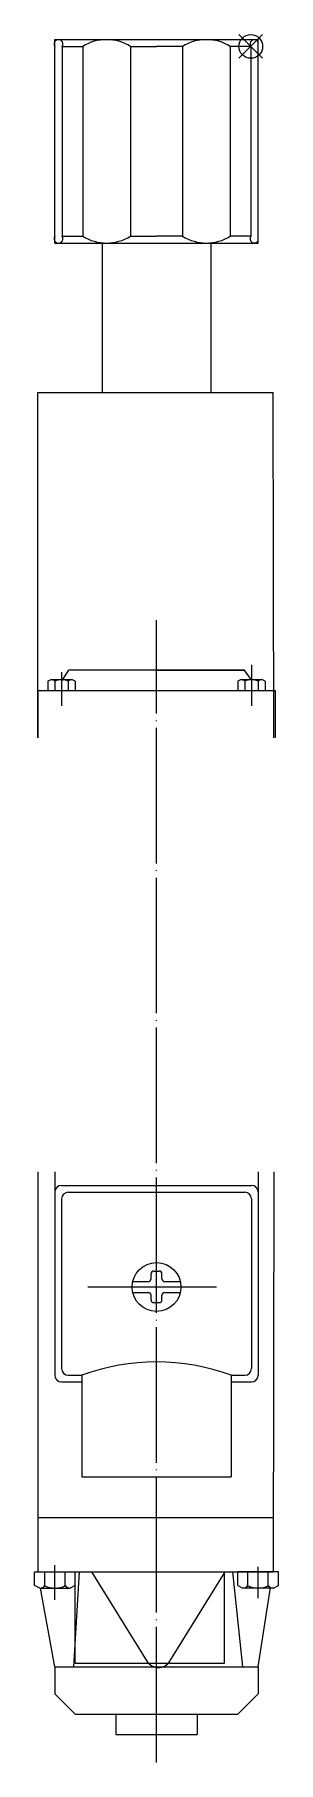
# Model space of a CAD drawing. Extents: x -1245 to -1209, y 318 to 573.
import ezdxf

# ---------------------------------------------------------------- set-up
doc = ezdxf.new("R2010")
doc.units = 0
doc.header["$MEASUREMENT"] = 0
doc.linetypes.add('CENTER', pattern=[22, 20, -1, 0, -1])
doc.layers.get('0').update_dxf_attribs({"linetype": 'CONTINUOUS'})
doc.layers.add('$PARTREF_BOM', color=7, linetype='CONTINUOUS')
doc.styles.get("Standard").update_dxf_attribs({"font": 'txt.shx', "bigfont": 'chineset.shx'})

# ---------------------------------------------------------------- blocks, each defined once
blk = doc.blocks.new('PARTREF')
at = {"layer": '$PARTREF_BOM', "color": 2}
for p, q in [((-1.75, -1.75), (1.75, 1.75)), ((-1.75, 1.75), (1.75, -1.75))]:
    blk.add_line(p, q, dxfattribs=at)
blk.add_circle((0, 0), 1.75, dxfattribs=at)
at = {"layer": '$PARTREF_BOM', "color": 2, "flags": 1}
for tag, p in [('TAG5', (-16.09, -4.95)), ('TAG10', (-5.65, -5)), ('TAG15', (5.59, -4.74)), ('TAG4', (-16.09, -8.95)), ('TAG9', (-5.65, -9)), ('TAG14', (5.59, -8.74)), ('TAG3', (-16.09, -12.95)), ('TAG8', (-5.65, -13)), ('TAG13', (5.59, -12.74)), ('TAG2', (-16.09, -16.95)), ('TAG7', (-5.65, -17)), ('TAG12', (5.59, -16.74)), ('TAG1', (-16.09, -20.95)), ('TAG6', (-5.65, -21)), ('TAG11', (5.59, -20.74))]:
    blk.add_attdef(tag, p, '', height=2.5, dxfattribs=at)

msp = doc.modelspace()

# ---------------------------------------------------------------- linework, layer by layer
at = {"color": 7, "linetype": 'CONTINUOUS'}
for p, q in [((-1242.44, 541.79), (-1242.44, 571.79)), ((-1242.44, 571.79), (-1212.44, 571.79)), ((-1241.89, 571.79), (-1212.99, 571.79)), ((-1212.44, 541.79), (-1212.44, 571.79)), ((-1241.34, 570.79), (-1238.32, 570.79)), ((-1241.34, 570.79), (-1241.34, 542.79)), ((-1238.32, 570.79), (-1238.32, 542.79)), ((-1231.27, 570.79), (-1227.44, 570.79)), ((-1231.27, 570.79), (-1231.27, 542.79)), ((-1223.61, 570.79), (-1227.44, 570.79)), ((-1223.61, 570.79), (-1223.61, 542.79)), ((-1213.55, 570.79), (-1216.57, 570.79)), ((-1216.57, 570.79), (-1216.57, 542.79)), ((-1213.55, 570.79), (-1213.55, 542.79)), ((-1242.44, 541.79), (-1212.44, 541.79)), ((-1241.89, 541.79), (-1212.99, 541.79)), ((-1241.34, 542.79), (-1238.32, 542.79)), ((-1235.44, 541.79), (-1235.44, 519.73)), ((-1231.27, 542.79), (-1227.44, 542.79)), ((-1223.61, 542.79), (-1227.44, 542.79)), ((-1219.44, 541.79), (-1219.44, 519.73)), ((-1213.55, 542.79), (-1216.57, 542.79)), ((-1244.94, 519.73), (-1210.27, 519.73)), ((-1244.94, 468.79), (-1244.94, 519.73)), ((-1210.15, 468.79), (-1210.27, 519.73)), ((-1242.94, 477.39), (-1243.44, 477.15)), ((-1243.44, 477.15), (-1243.44, 475.79)), ((-1242.94, 477.39), (-1239.94, 477.39)), ((-1242.44, 477.15), (-1242.44, 475.79)), ((-1241.36, 477.25), (-1240.36, 478.79)), ((-1240.44, 477.15), (-1240.44, 475.79)), ((-1214.45, 478.79), (-1240.36, 478.79)), ((-1239.44, 477.15), (-1239.94, 477.39)), ((-1239.44, 477.15), (-1239.44, 475.79)), ((-1227.44, 478.79), (-1214.45, 478.79)), ((-1214.94, 477.39), (-1215.44, 477.15)), ((-1215.44, 477.15), (-1215.44, 475.79)), ((-1214.94, 477.39), (-1211.94, 477.39)), ((-1213.51, 477.39), (-1214.45, 478.79)), ((-1214.44, 477.15), (-1214.44, 475.79)), ((-1212.44, 477.15), (-1212.44, 475.79)), ((-1211.44, 477.15), (-1211.94, 477.39)), ((-1211.44, 477.15), (-1211.44, 475.79)), ((-1244.94, 475.79), (-1244.94, 468.79)), ((-1244.94, 475.79), (-1209.94, 475.79)), ((-1243.44, 475.79), (-1239.44, 475.79)), ((-1215.44, 475.79), (-1211.44, 475.79)), ((-1209.94, 475.79), (-1209.94, 468.79)), ((-1244.94, 404.79), (-1244.94, 345.79)), ((-1242.44, 404.79), (-1242.44, 374.79)), ((-1241.44, 402.79), (-1213.44, 402.79)), ((-1212.44, 404.79), (-1212.44, 374.79)), ((-1210.15, 404.79), (-1210.27, 345.79)), ((-1241.44, 400.79), (-1241.44, 375.79)), ((-1240.44, 401.79), (-1214.44, 401.79)), ((-1213.44, 400.79), (-1213.44, 375.79)), ((-1227.84, 390.15), (-1227.04, 390.15)), ((-1230.95, 388.59), (-1228.64, 388.59)), ((-1228.24, 388.99), (-1228.24, 389.75)), ((-1226.64, 388.99), (-1226.64, 389.75)), ((-1226.24, 388.59), (-1223.93, 388.59)), ((-1230.95, 386.99), (-1228.64, 386.99)), ((-1228.24, 385.89), (-1228.24, 386.59)), ((-1227.84, 385.49), (-1227.04, 385.49)), ((-1226.64, 385.89), (-1226.64, 386.59)), ((-1226.24, 386.99), (-1223.93, 386.99)), ((-1240.44, 374.79), (-1238.44, 374.79)), ((-1238.44, 374.79), (-1238.44, 359.79)), ((-1216.44, 374.79), (-1214.44, 374.79)), ((-1216.44, 374.79), (-1216.44, 359.79)), ((-1241.44, 373.79), (-1238.44, 373.79)), ((-1216.44, 373.79), (-1213.44, 373.79)), ((-1238.44, 359.79), (-1216.44, 359.79)), ((-1244.94, 353.79), (-1210.27, 353.79)), ((-1245.41, 343.75), (-1245.41, 345.79)), ((-1245.41, 345.79), (-1239.41, 345.79)), ((-1244.94, 345.79), (-1210.27, 345.79)), ((-1243.91, 343.75), (-1243.91, 345.79)), ((-1240.91, 343.75), (-1240.91, 345.79)), ((-1238.84, 345.79), (-1239.7, 331.79)), ((-1239.41, 343.75), (-1239.41, 345.79)), ((-1239.41, 332.29), (-1239.41, 345.79)), ((-1237.02, 345.79), (-1228.86, 332.62)), ((-1225.46, 332.62), (-1217.31, 345.79)), ((-1217.41, 332.29), (-1217.41, 345.79)), ((-1216.22, 345.79), (-1214.77, 331.79)), ((-1209.47, 345.79), (-1215.47, 345.79)), ((-1215.47, 343.75), (-1215.47, 345.79)), ((-1213.97, 343.75), (-1213.97, 345.79)), ((-1210.97, 343.75), (-1210.97, 345.79)), ((-1209.47, 343.75), (-1209.47, 345.79)), ((-1244.66, 343.39), (-1245.41, 343.75)), ((-1244.66, 343.39), (-1240.16, 343.39)), ((-1242.44, 331.79), (-1244.52, 343.4)), ((-1239.41, 343.75), (-1240.16, 343.39)), ((-1215.47, 343.75), (-1214.72, 343.39)), ((-1210.22, 343.39), (-1214.72, 343.39)), ((-1212.44, 331.79), (-1210.63, 343.48)), ((-1210.22, 343.39), (-1209.47, 343.75)), ((-1242.44, 331.79), (-1242.44, 327.79)), ((-1242.44, 331.79), (-1212.44, 331.79)), ((-1239.41, 332.29), (-1217.41, 332.29)), ((-1212.44, 331.79), (-1212.44, 327.79)), ((-1239.44, 324.79), (-1242.44, 327.79)), ((-1215.44, 324.79), (-1212.44, 327.79)), ((-1239.44, 324.79), (-1215.44, 324.79)), ((-1233.44, 324.79), (-1233.44, 321.79)), ((-1221.44, 324.79), (-1221.44, 321.79)), ((-1233.44, 321.79), (-1221.44, 321.79))]:
    msp.add_line(p, q, dxfattribs=at)
at = {"color": 1, "linetype": 'CENTER'}
for p, q in [((-1227.44, 317.67), (-1227.44, 486.16)), ((-1213.44, 479.55), (-1213.44, 473.54)), ((-1241.44, 478.49), (-1241.44, 473.54)), ((-1218.6, 387.79), (-1237.54, 387.79)), ((-1242.41, 341.67), (-1242.41, 346.75)), ((-1212.47, 341.91), (-1212.47, 346.5))]:
    msp.add_line(p, q, dxfattribs=at)
at = {"color": 7, "linetype": 'CONTINUOUS'}
msp.add_circle((-1227.44, 387.79), 3.6, dxfattribs=at)
for centre, radius, start, end in [((-1241.89, 571.14), 0.653, 327.9165, 212.0835), ((-1234.8, 565.1), 6.69, 58.2443, 121.7557), ((-1220.09, 565.1), 6.69, 58.2443, 121.7557), ((-1213, 571.14), 0.653, 32.0835, 212.0835), ((-1241.89, 542.44), 0.653, 147.9165, 32.0835), ((-1234.8, 548.48), 6.69, 238.2443, 301.7557), ((-1220.09, 548.48), 6.69, 238.2443, 301.7557), ((-1213, 542.44), 0.653, 147.9165, 327.9165), ((-1242.94, 476.74), 0.646, 39.3095, 90), ((-1241.44, 475.16), 2.23, 63.352, 116.648), ((-1239.94, 476.74), 0.646, 90, 140.6905), ((-1214.94, 476.74), 0.646, 39.3095, 90), ((-1213.44, 475.16), 2.23, 63.352, 116.648), ((-1211.94, 476.74), 0.646, 90, 140.6905), ((-1241.44, 401.79), 1, 90, 180), ((-1213.44, 401.79), 1, 0, 90), ((-1240.44, 400.79), 1, 90, 180), ((-1214.44, 400.79), 1, 0, 90), ((-1227.84, 389.75), 0.4, 90, 180), ((-1227.04, 389.75), 0.4, 0, 90), ((-1228.64, 388.99), 0.4, 270, 0), ((-1226.24, 388.99), 0.4, 180, 270), ((-1228.64, 386.59), 0.4, 0, 90), ((-1227.84, 385.89), 0.4, 180, 270), ((-1227.04, 385.89), 0.4, 270, 0), ((-1226.24, 386.59), 0.4, 90, 180), ((-1241.44, 374.79), 1, 180, 270), ((-1240.44, 375.79), 1, 180, 270), ((-1227.44, 344.88), 31.87, 69.8111, 110.1889), ((-1214.44, 375.79), 1, 270, 360), ((-1213.44, 374.79), 1, 270, 0), ((-1244.66, 344.36), 0.969, 270, 320.6905), ((-1242.41, 346.73), 3.34, 243.352, 296.648), ((-1240.16, 344.36), 0.969, 219.3095, 270), ((-1214.72, 344.36), 0.969, 270, 320.6905), ((-1212.47, 346.73), 3.34, 243.352, 296.648), ((-1210.22, 344.36), 0.969, 219.3095, 270), ((-1227.16, 333.67), 2, 211.7913, 328.2815)]:
    msp.add_arc(centre, radius, start, end, dxfattribs=at)

# ---------------------------------------------------------------- block references
at = {"color": 7}
msp.add_blockref('PARTREF', (-1213.55, 570.79), dxfattribs=at)

doc.saveas('drawing.dxf')
